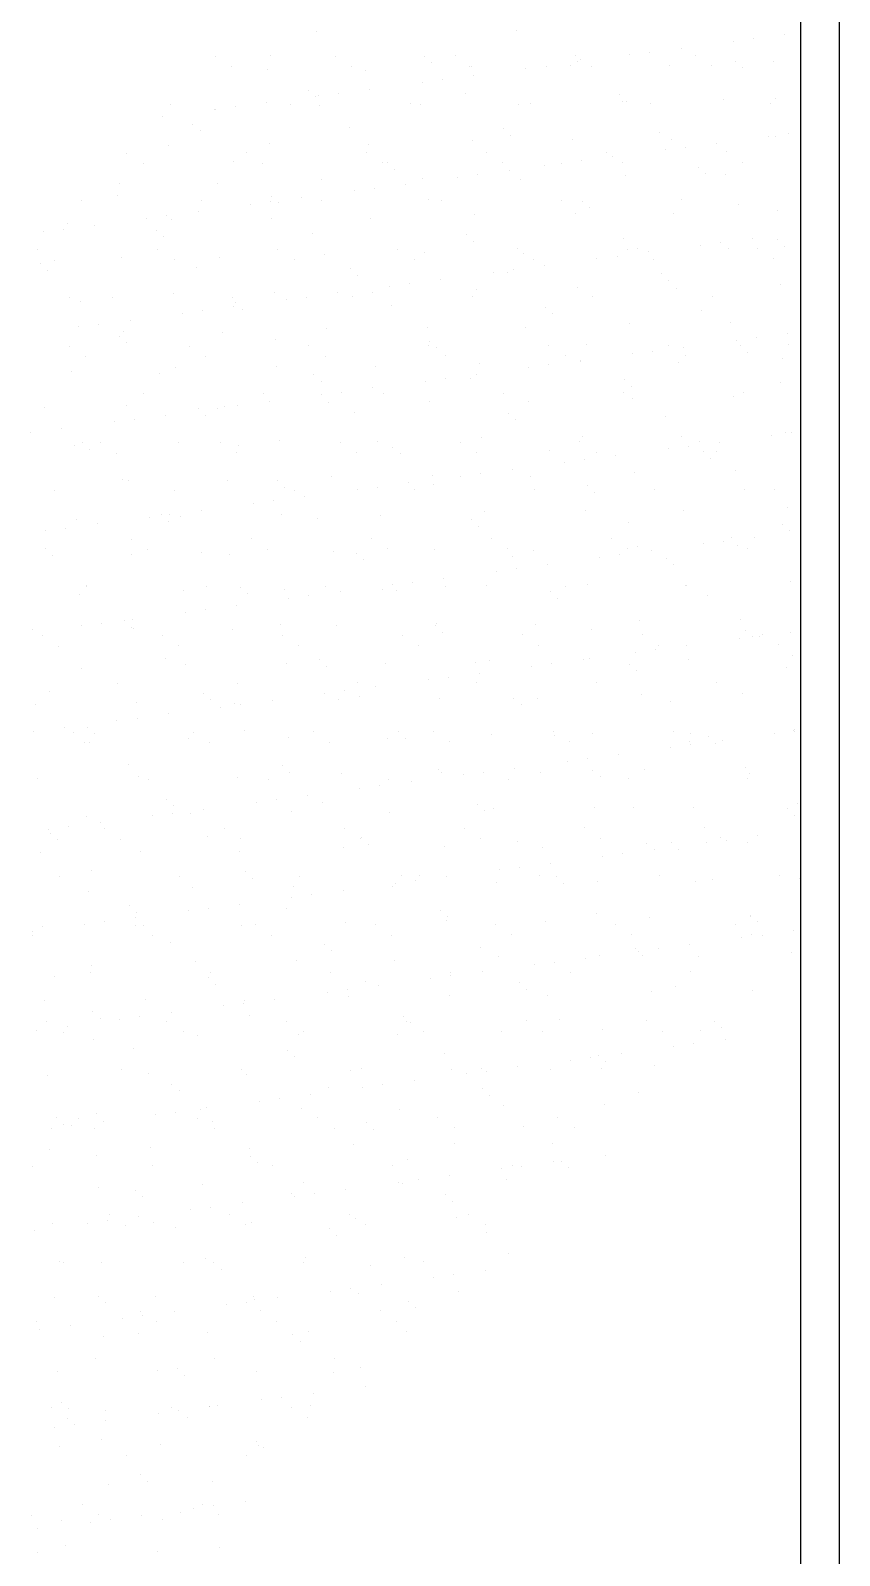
# Model space of a CAD drawing. Header units: inches. Extents: x 8.4 to 50.9, y 14.4 to 39.2.
# Drawn here: x 10.3484 to 10.4534, y 25.1537 to 25.3516 of the extents above; entities that cross this region are included whole.
import ezdxf

# ---------------------------------------------------------------- set-up
doc = ezdxf.new("R2010")
doc.units = ezdxf.units.IN
doc.header["$MEASUREMENT"] = 0
doc.layers.add('02', color=2, linetype='Continuous')

msp = doc.modelspace()

# ---------------------------------------------------------------- linework, layer by layer
at = {"layer": '02'}
for p, q in [((10.4534, 24.551), (10.4534, 25.551)), ((10.4484, 24.95396), (10.4484, 25.5475)), ((10.38554, 25.35151), (10.38554, 25.35151)), ((10.41142, 25.35162), (10.41142, 25.35162)), ((10.43962, 25.35025), (10.43962, 25.35025)), ((10.44222, 25.35059), (10.44222, 25.35059)), ((10.44629, 25.35112), (10.44629, 25.35112)), ((10.37242, 25.34828), (10.37242, 25.34828)), ((10.37952, 25.34845), (10.37952, 25.34845)), ((10.38799, 25.34831), (10.38799, 25.34831)), ((10.39953, 25.34828), (10.39953, 25.34828)), ((10.40356, 25.34834), (10.40356, 25.34834)), ((10.41913, 25.34837), (10.41913, 25.34837)), ((10.42616, 25.34847), (10.42616, 25.34847)), ((10.42877, 25.34882), (10.42877, 25.34882)), ((10.43283, 25.34935), (10.43283, 25.34935)), ((10.4347, 25.3484), (10.4347, 25.3484)), ((10.37453, 25.34694), (10.37453, 25.34694)), ((10.3791, 25.34657), (10.3791, 25.34657)), ((10.3901, 25.34697), (10.3901, 25.34697)), ((10.39189, 25.34651), (10.39189, 25.34651)), ((10.40045, 25.34744), (10.40045, 25.34744)), ((10.40539, 25.34699), (10.40539, 25.34699)), ((10.40567, 25.347), (10.40567, 25.347)), ((10.4127, 25.3467), (10.4127, 25.3467)), ((10.41531, 25.34704), (10.41531, 25.34704)), ((10.41848, 25.34716), (10.41848, 25.34716)), ((10.41937, 25.34758), (10.41937, 25.34758)), ((10.41983, 25.34784), (10.41983, 25.34784)), ((10.42124, 25.34702), (10.42124, 25.34702)), ((10.43127, 25.3471), (10.43127, 25.3471)), ((10.43681, 25.34705), (10.43681, 25.34705)), ((10.43984, 25.34767), (10.43984, 25.34767)), ((10.44076, 25.34682), (10.44076, 25.34682)), ((10.44477, 25.34758), (10.44477, 25.34758)), ((10.39925, 25.34493), (10.39925, 25.34493)), ((10.40185, 25.34527), (10.40185, 25.34527)), ((10.40591, 25.34581), (10.40591, 25.34581)), ((10.379, 25.34226), (10.379, 25.34226)), ((10.3845, 25.34389), (10.3845, 25.34389)), ((10.38542, 25.34305), (10.38542, 25.34305)), ((10.38579, 25.34316), (10.38579, 25.34316)), ((10.38839, 25.3435), (10.38839, 25.3435)), ((10.39245, 25.34404), (10.39245, 25.34404)), ((10.4048, 25.34345), (10.4048, 25.34345)), ((10.42481, 25.34328), (10.42481, 25.34328)), ((10.42524, 25.34247), (10.42524, 25.34247)), ((10.42573, 25.34243), (10.42573, 25.34243)), ((10.43833, 25.34264), (10.43833, 25.34264)), ((10.44511, 25.34284), (10.44511, 25.34284)), ((10.36554, 25.34049), (10.36554, 25.34049)), ((10.36655, 25.34208), (10.36655, 25.34208)), ((10.37233, 25.34139), (10.37233, 25.34139)), ((10.37235, 25.34139), (10.37235, 25.34139)), ((10.37493, 25.34173), (10.37493, 25.34173)), ((10.38212, 25.3421), (10.38212, 25.3421)), ((10.38586, 25.34188), (10.38586, 25.34188)), ((10.39769, 25.34213), (10.39769, 25.34213)), ((10.39895, 25.34205), (10.39895, 25.34205)), ((10.41174, 25.34199), (10.41174, 25.34199)), ((10.41326, 25.34216), (10.41326, 25.34216)), ((10.42883, 25.34219), (10.42883, 25.34219)), ((10.4444, 25.34222), (10.4444, 25.34222)), ((10.36947, 25.3395), (10.36947, 25.3395)), ((10.37039, 25.33866), (10.37039, 25.33866)), ((10.38977, 25.33906), (10.38977, 25.33906)), ((10.40978, 25.33889), (10.40978, 25.33889)), ((10.43008, 25.33845), (10.43008, 25.33845)), ((10.36632, 25.33677), (10.36632, 25.33677)), ((10.37941, 25.33693), (10.37941, 25.33693)), ((10.3922, 25.33687), (10.3922, 25.33687)), ((10.40571, 25.33736), (10.40571, 25.33736)), ((10.4107, 25.33805), (10.4107, 25.33805)), ((10.41879, 25.33753), (10.41879, 25.33753)), ((10.43159, 25.33746), (10.43159, 25.33746)), ((10.43338, 25.33648), (10.43338, 25.33648)), ((10.43744, 25.33701), (10.43744, 25.33701)), ((10.44423, 25.33791), (10.44423, 25.33791)), ((10.44509, 25.33795), (10.44509, 25.33795)), ((10.44683, 25.33825), (10.44683, 25.33825)), ((10.36088, 25.33573), (10.36088, 25.33573)), ((10.36299, 25.33439), (10.36299, 25.33439)), ((10.37474, 25.33467), (10.37474, 25.33467)), ((10.37645, 25.33576), (10.37645, 25.33576)), ((10.37856, 25.33442), (10.37856, 25.33442)), ((10.39203, 25.33579), (10.39203, 25.33579)), ((10.39413, 25.33445), (10.39413, 25.33445)), ((10.39475, 25.3345), (10.39475, 25.3345)), ((10.4076, 25.33582), (10.4076, 25.33582)), ((10.4097, 25.33448), (10.4097, 25.33448)), ((10.41731, 25.33436), (10.41731, 25.33436)), ((10.41992, 25.33471), (10.41992, 25.33471)), ((10.42317, 25.33585), (10.42317, 25.33585)), ((10.42398, 25.33524), (10.42398, 25.33524)), ((10.42528, 25.3345), (10.42528, 25.3345)), ((10.43077, 25.33614), (10.43077, 25.33614)), ((10.43874, 25.33588), (10.43874, 25.33588)), ((10.44085, 25.33453), (10.44085, 25.33453)), ((10.39567, 25.33366), (10.39567, 25.33366)), ((10.39926, 25.33241), (10.39926, 25.33241)), ((10.40386, 25.33259), (10.40386, 25.33259)), ((10.40646, 25.33293), (10.40646, 25.33293)), ((10.41052, 25.33347), (10.41052, 25.33347)), ((10.41205, 25.33235), (10.41205, 25.33235)), ((10.41505, 25.33406), (10.41505, 25.33406)), ((10.42556, 25.33284), (10.42556, 25.33284)), ((10.43506, 25.33389), (10.43506, 25.33389)), ((10.43598, 25.33304), (10.43598, 25.33304)), ((10.43864, 25.333), (10.43864, 25.333)), ((10.35988, 25.33182), (10.35988, 25.33182)), ((10.37267, 25.33176), (10.37267, 25.33176)), ((10.38617, 25.33225), (10.38617, 25.33225)), ((10.3904, 25.33082), (10.3904, 25.33082)), ((10.393, 25.33116), (10.393, 25.33116)), ((10.39706, 25.3317), (10.39706, 25.3317)), ((10.35501, 25.32953), (10.35501, 25.32953)), ((10.35971, 25.33029), (10.35971, 25.33029)), ((10.37058, 25.32956), (10.37058, 25.32956)), ((10.37694, 25.32905), (10.37694, 25.32905)), ((10.37954, 25.32939), (10.37954, 25.32939)), ((10.37972, 25.33011), (10.37972, 25.33011)), ((10.38064, 25.32927), (10.38064, 25.32927)), ((10.38361, 25.32993), (10.38361, 25.32993)), ((10.38615, 25.32958), (10.38615, 25.32958)), ((10.40002, 25.32967), (10.40002, 25.32967)), ((10.40172, 25.32961), (10.40172, 25.32961)), ((10.4173, 25.32964), (10.4173, 25.32964)), ((10.42003, 25.3295), (10.42003, 25.3295)), ((10.42095, 25.32866), (10.42095, 25.32866)), ((10.43287, 25.32967), (10.43287, 25.32967)), ((10.44033, 25.32906), (10.44033, 25.32906)), ((10.35313, 25.32665), (10.35313, 25.32665)), ((10.36348, 25.32728), (10.36348, 25.32728)), ((10.36608, 25.32762), (10.36608, 25.32762)), ((10.36664, 25.32713), (10.36664, 25.32713)), ((10.37015, 25.32815), (10.37015, 25.32815)), ((10.37973, 25.3273), (10.37973, 25.3273)), ((10.39252, 25.32724), (10.39252, 25.32724)), ((10.40602, 25.32772), (10.40602, 25.32772)), ((10.41911, 25.32789), (10.41911, 25.32789)), ((10.4319, 25.32783), (10.4319, 25.32783)), ((10.4454, 25.32832), (10.4454, 25.32832)), ((10.35002, 25.3255), (10.35002, 25.3255)), ((10.35262, 25.32585), (10.35262, 25.32585)), ((10.35669, 25.32638), (10.35669, 25.32638)), ((10.36469, 25.32573), (10.36469, 25.32573)), ((10.36561, 25.32488), (10.36561, 25.32488)), ((10.38499, 25.32528), (10.38499, 25.32528)), ((10.405, 25.32511), (10.405, 25.32511)), ((10.4253, 25.32467), (10.4253, 25.32467)), ((10.44205, 25.32467), (10.44205, 25.32467)), ((10.4453, 25.3245), (10.4453, 25.3245)), ((10.34935, 25.32319), (10.34935, 25.32319)), ((10.36492, 25.32321), (10.36492, 25.32321)), ((10.38049, 25.32324), (10.38049, 25.32324)), ((10.38649, 25.32261), (10.38649, 25.32261)), ((10.39606, 25.32327), (10.39606, 25.32327)), ((10.39958, 25.32278), (10.39958, 25.32278)), ((10.40592, 25.32427), (10.40592, 25.32427)), ((10.41163, 25.3233), (10.41163, 25.3233)), ((10.41237, 25.32272), (10.41237, 25.32272)), ((10.42587, 25.3232), (10.42587, 25.3232)), ((10.42721, 25.32333), (10.42721, 25.32333)), ((10.42859, 25.3229), (10.42859, 25.3229)), ((10.43538, 25.3238), (10.43538, 25.3238)), ((10.43799, 25.32414), (10.43799, 25.32414)), ((10.43896, 25.32337), (10.43896, 25.32337)), ((10.44278, 25.32336), (10.44278, 25.32336)), ((10.44623, 25.32365), (10.44623, 25.32365)), ((10.34966, 25.32134), (10.34966, 25.32134)), ((10.35058, 25.32049), (10.35058, 25.32049)), ((10.35146, 25.32184), (10.35146, 25.32184)), ((10.36019, 25.32219), (10.36019, 25.32219)), ((10.36703, 25.32187), (10.36703, 25.32187)), ((10.36996, 25.3209), (10.36996, 25.3209)), ((10.37298, 25.32212), (10.37298, 25.32212)), ((10.3826, 25.3219), (10.3826, 25.3219)), ((10.38996, 25.32072), (10.38996, 25.32072)), ((10.39817, 25.32193), (10.39817, 25.32193)), ((10.41107, 25.3206), (10.41107, 25.3206)), ((10.41374, 25.32196), (10.41374, 25.32196)), ((10.41513, 25.32113), (10.41513, 25.32113)), ((10.42192, 25.32202), (10.42192, 25.32202)), ((10.42453, 25.32237), (10.42453, 25.32237)), ((10.42931, 25.32198), (10.42931, 25.32198)), ((10.44488, 25.32201), (10.44488, 25.32201)), ((10.39089, 25.31988), (10.39089, 25.31988)), ((10.39501, 25.31848), (10.39501, 25.31848)), ((10.39761, 25.31882), (10.39761, 25.31882)), ((10.40167, 25.31936), (10.40167, 25.31936)), ((10.40847, 25.32025), (10.40847, 25.32025)), ((10.41027, 25.32028), (10.41027, 25.32028)), ((10.43027, 25.32011), (10.43027, 25.32011)), ((10.4312, 25.31926), (10.4312, 25.31926)), ((10.44572, 25.31868), (10.44572, 25.31868)), ((10.35345, 25.31701), (10.35345, 25.31701)), ((10.35493, 25.31651), (10.35493, 25.31651)), ((10.35905, 25.31701), (10.35905, 25.31701)), ((10.36695, 25.3175), (10.36695, 25.3175)), ((10.37462, 25.31703), (10.37462, 25.31703)), ((10.38004, 25.31766), (10.38004, 25.31766)), ((10.38155, 25.31671), (10.38155, 25.31671)), ((10.38415, 25.31705), (10.38415, 25.31705)), ((10.38822, 25.31759), (10.38822, 25.31759)), ((10.39019, 25.31706), (10.39019, 25.31706)), ((10.39283, 25.3176), (10.39283, 25.3176)), ((10.40576, 25.31709), (10.40576, 25.31709)), ((10.40634, 25.31809), (10.40634, 25.31809)), ((10.41942, 25.31826), (10.41942, 25.31826)), ((10.42133, 25.31712), (10.42133, 25.31712)), ((10.43222, 25.3182), (10.43222, 25.3182)), ((10.4369, 25.31715), (10.4369, 25.31715)), ((10.36809, 25.31494), (10.36809, 25.31494)), ((10.37069, 25.31528), (10.37069, 25.31528)), ((10.37476, 25.31581), (10.37476, 25.31581)), ((10.37493, 25.31633), (10.37493, 25.31633)), ((10.37586, 25.31549), (10.37586, 25.31549)), ((10.39524, 25.31589), (10.39524, 25.31589)), ((10.41524, 25.31572), (10.41524, 25.31572)), ((10.41616, 25.31488), (10.41616, 25.31488)), ((10.43555, 25.31528), (10.43555, 25.31528)), ((10.35463, 25.31316), (10.35463, 25.31316)), ((10.35723, 25.31351), (10.35723, 25.31351)), ((10.36051, 25.31255), (10.36051, 25.31255)), ((10.3613, 25.31404), (10.3613, 25.31404)), ((10.3868, 25.31298), (10.3868, 25.31298)), ((10.39989, 25.31314), (10.39989, 25.31314)), ((10.41268, 25.31308), (10.41268, 25.31308)), ((10.42619, 25.31357), (10.42619, 25.31357)), ((10.43927, 25.31374), (10.43927, 25.31374)), ((10.35339, 25.31066), (10.35339, 25.31066)), ((10.3599, 25.31195), (10.3599, 25.31195)), ((10.36082, 25.3111), (10.36082, 25.3111)), ((10.36896, 25.31069), (10.36896, 25.31069)), ((10.3733, 25.31249), (10.3733, 25.31249)), ((10.38021, 25.3115), (10.38021, 25.3115)), ((10.38453, 25.31072), (10.38453, 25.31072)), ((10.4001, 25.31075), (10.4001, 25.31075)), ((10.40021, 25.31133), (10.40021, 25.31133)), ((10.41567, 25.31078), (10.41567, 25.31078)), ((10.42051, 25.31089), (10.42051, 25.31089)), ((10.43124, 25.31081), (10.43124, 25.31081)), ((10.4332, 25.31056), (10.4332, 25.31056)), ((10.43999, 25.31146), (10.43999, 25.31146)), ((10.44052, 25.31072), (10.44052, 25.31072)), ((10.4426, 25.3118), (10.4426, 25.3118)), ((10.44666, 25.31234), (10.44666, 25.31234)), ((10.44681, 25.31083), (10.44681, 25.31083)), ((10.3555, 25.30932), (10.3555, 25.30932)), ((10.37107, 25.30935), (10.37107, 25.30935)), ((10.38664, 25.30938), (10.38664, 25.30938)), ((10.40113, 25.31049), (10.40113, 25.31049)), ((10.40221, 25.30941), (10.40221, 25.30941)), ((10.41778, 25.30943), (10.41778, 25.30943)), ((10.41974, 25.30879), (10.41974, 25.30879)), ((10.41974, 25.30862), (10.41974, 25.30862)), ((10.42653, 25.30969), (10.42653, 25.30969)), ((10.42914, 25.31003), (10.42914, 25.31003)), ((10.43335, 25.30946), (10.43335, 25.30946)), ((10.44144, 25.30987), (10.44144, 25.30987)), ((10.44603, 25.30905), (10.44603, 25.30905)), ((10.35376, 25.30738), (10.35376, 25.30738)), ((10.36517, 25.30712), (10.36517, 25.30712)), ((10.36727, 25.30786), (10.36727, 25.30786)), ((10.38036, 25.30803), (10.38036, 25.30803)), ((10.38518, 25.30694), (10.38518, 25.30694)), ((10.39315, 25.30797), (10.39315, 25.30797)), ((10.40628, 25.30702), (10.40628, 25.30702)), ((10.40665, 25.30846), (10.40665, 25.30846)), ((10.41308, 25.30791), (10.41308, 25.30791)), ((10.41568, 25.30826), (10.41568, 25.30826)), ((10.43253, 25.30856), (10.43253, 25.30856)), ((10.3861, 25.3061), (10.3861, 25.3061)), ((10.38876, 25.30471), (10.38876, 25.30471)), ((10.39283, 25.30525), (10.39283, 25.30525)), ((10.39962, 25.30614), (10.39962, 25.30614)), ((10.40222, 25.30648), (10.40222, 25.30648)), ((10.40548, 25.3065), (10.40548, 25.3065)), ((10.42549, 25.30633), (10.42549, 25.30633)), ((10.42641, 25.30549), (10.42641, 25.30549)), ((10.44094, 25.30463), (10.44094, 25.30463)), ((10.44579, 25.30589), (10.44579, 25.30589)), ((10.35014, 25.30273), (10.35014, 25.30273)), ((10.36082, 25.30292), (10.36082, 25.30292)), ((10.36309, 25.30449), (10.36309, 25.30449)), ((10.37361, 25.30286), (10.37361, 25.30286)), ((10.3753, 25.30294), (10.3753, 25.30294)), ((10.37866, 25.30451), (10.37866, 25.30451)), ((10.37937, 25.30348), (10.37937, 25.30348)), ((10.38616, 25.30437), (10.38616, 25.30437)), ((10.38712, 25.30334), (10.38712, 25.30334)), ((10.39423, 25.30454), (10.39423, 25.30454)), ((10.40021, 25.30351), (10.40021, 25.30351)), ((10.4098, 25.30457), (10.4098, 25.30457)), ((10.413, 25.30345), (10.413, 25.30345)), ((10.42537, 25.3046), (10.42537, 25.3046)), ((10.4265, 25.30394), (10.4265, 25.30394)), ((10.43959, 25.3041), (10.43959, 25.3041)), ((10.35924, 25.30083), (10.35924, 25.30083)), ((10.36184, 25.30117), (10.36184, 25.30117)), ((10.36591, 25.3017), (10.36591, 25.3017)), ((10.37015, 25.30256), (10.37015, 25.30256)), ((10.37107, 25.30171), (10.37107, 25.30171)), ((10.3727, 25.3026), (10.3727, 25.3026)), ((10.39045, 25.30211), (10.39045, 25.30211)), ((10.41046, 25.30194), (10.41046, 25.30194)), ((10.41138, 25.3011), (10.41138, 25.3011)), ((10.43076, 25.3015), (10.43076, 25.3015)), ((10.34838, 25.2994), (10.34838, 25.2994)), ((10.35245, 25.29993), (10.35245, 25.29993)), ((10.40697, 25.29882), (10.40697, 25.29882)), ((10.42005, 25.29899), (10.42005, 25.29899)), ((10.43285, 25.29893), (10.43285, 25.29893)), ((10.4446, 25.29912), (10.4446, 25.29912)), ((10.44635, 25.29941), (10.44635, 25.29941)), ((10.44721, 25.29946), (10.44721, 25.29946)), ((10.35408, 25.29774), (10.35408, 25.29774)), ((10.35512, 25.29817), (10.35512, 25.29817)), ((10.35604, 25.29732), (10.35604, 25.29732)), ((10.35743, 25.29814), (10.35743, 25.29814)), ((10.35954, 25.2968), (10.35954, 25.2968)), ((10.36758, 25.29823), (10.36758, 25.29823)), ((10.373, 25.29817), (10.373, 25.29817)), ((10.37511, 25.29683), (10.37511, 25.29683)), ((10.37542, 25.29773), (10.37542, 25.29773)), ((10.38067, 25.2984), (10.38067, 25.2984)), ((10.38857, 25.2982), (10.38857, 25.2982)), ((10.39068, 25.29686), (10.39068, 25.29686)), ((10.39346, 25.29834), (10.39346, 25.29834)), ((10.39543, 25.29755), (10.39543, 25.29755)), ((10.39635, 25.29671), (10.39635, 25.29671)), ((10.40414, 25.29823), (10.40414, 25.29823)), ((10.40625, 25.29689), (10.40625, 25.29689)), ((10.41573, 25.29711), (10.41573, 25.29711)), ((10.41971, 25.29826), (10.41971, 25.29826)), ((10.42182, 25.29691), (10.42182, 25.29691)), ((10.43114, 25.29735), (10.43114, 25.29735)), ((10.43375, 25.29769), (10.43375, 25.29769)), ((10.43528, 25.29829), (10.43528, 25.29829)), ((10.43574, 25.29694), (10.43574, 25.29694)), ((10.43739, 25.29694), (10.43739, 25.29694)), ((10.43781, 25.29822), (10.43781, 25.29822)), ((10.41769, 25.29557), (10.41769, 25.29557)), ((10.42029, 25.29592), (10.42029, 25.29592)), ((10.42435, 25.29645), (10.42435, 25.29645)), ((10.43666, 25.2961), (10.43666, 25.2961)), ((10.36039, 25.29334), (10.36039, 25.29334)), ((10.36114, 25.29328), (10.36114, 25.29328)), ((10.37393, 25.29322), (10.37393, 25.29322)), ((10.3804, 25.29317), (10.3804, 25.29317)), ((10.38743, 25.29371), (10.38743, 25.29371)), ((10.39744, 25.29291), (10.39744, 25.29291)), ((10.40052, 25.29388), (10.40052, 25.29388)), ((10.40423, 25.2938), (10.40423, 25.2938)), ((10.40683, 25.29415), (10.40683, 25.29415)), ((10.41089, 25.29468), (10.41089, 25.29468)), ((10.41331, 25.29381), (10.41331, 25.29381)), ((10.42682, 25.2943), (10.42682, 25.2943)), ((10.4399, 25.29447), (10.4399, 25.29447)), ((10.35156, 25.29194), (10.35156, 25.29194)), ((10.36713, 25.29197), (10.36713, 25.29197)), ((10.38132, 25.29232), (10.38132, 25.29232)), ((10.3827, 25.29199), (10.3827, 25.29199)), ((10.38398, 25.29114), (10.38398, 25.29114)), ((10.39077, 25.29203), (10.39077, 25.29203)), ((10.39337, 25.29237), (10.39337, 25.29237)), ((10.39827, 25.29202), (10.39827, 25.29202)), ((10.4007, 25.29272), (10.4007, 25.29272)), ((10.41384, 25.29205), (10.41384, 25.29205)), ((10.42071, 25.29255), (10.42071, 25.29255)), ((10.42163, 25.29171), (10.42163, 25.29171)), ((10.42941, 25.29208), (10.42941, 25.29208)), ((10.44101, 25.29211), (10.44101, 25.29211)), ((10.44498, 25.29211), (10.44498, 25.29211)), ((10.36645, 25.28883), (10.36645, 25.28883)), ((10.37052, 25.28936), (10.37052, 25.28936)), ((10.37731, 25.29026), (10.37731, 25.29026)), ((10.37991, 25.2906), (10.37991, 25.2906)), ((10.40728, 25.28919), (10.40728, 25.28919)), ((10.42037, 25.28935), (10.42037, 25.28935)), ((10.43316, 25.28929), (10.43316, 25.28929)), ((10.44666, 25.28978), (10.44666, 25.28978)), ((10.35299, 25.28706), (10.35299, 25.28706)), ((10.35439, 25.28811), (10.35439, 25.28811)), ((10.35706, 25.28759), (10.35706, 25.28759)), ((10.36385, 25.28849), (10.36385, 25.28849)), ((10.36537, 25.28878), (10.36537, 25.28878)), ((10.36629, 25.28793), (10.36629, 25.28793)), ((10.3679, 25.2886), (10.3679, 25.2886)), ((10.38099, 25.28876), (10.38099, 25.28876)), ((10.38567, 25.28833), (10.38567, 25.28833)), ((10.39378, 25.2887), (10.39378, 25.2887)), ((10.40568, 25.28816), (10.40568, 25.28816)), ((10.4066, 25.28732), (10.4066, 25.28732)), ((10.42598, 25.28772), (10.42598, 25.28772)), ((10.44599, 25.28755), (10.44599, 25.28755)), ((10.35039, 25.28672), (10.35039, 25.28672)), ((10.36147, 25.28562), (10.36147, 25.28562)), ((10.37704, 25.28565), (10.37704, 25.28565)), ((10.39261, 25.28568), (10.39261, 25.28568)), ((10.40818, 25.28571), (10.40818, 25.28571)), ((10.42375, 25.28574), (10.42375, 25.28574)), ((10.43575, 25.28501), (10.43575, 25.28501)), ((10.43836, 25.28535), (10.43836, 25.28535)), ((10.43932, 25.28577), (10.43932, 25.28577)), ((10.44022, 25.28483), (10.44022, 25.28483)), ((10.44242, 25.28589), (10.44242, 25.28589)), ((10.44691, 25.2867), (10.44691, 25.2867)), ((10.35034, 25.28439), (10.35034, 25.28439)), ((10.35126, 25.28354), (10.35126, 25.28354)), ((10.36145, 25.28365), (10.36145, 25.28365)), ((10.36357, 25.28428), (10.36357, 25.28428)), ((10.37064, 25.28395), (10.37064, 25.28395)), ((10.37424, 25.28359), (10.37424, 25.28359)), ((10.37915, 25.28431), (10.37915, 25.28431)), ((10.38775, 25.28407), (10.38775, 25.28407)), ((10.39065, 25.28377), (10.39065, 25.28377)), ((10.39157, 25.28293), (10.39157, 25.28293)), ((10.39472, 25.28434), (10.39472, 25.28434)), ((10.40084, 25.28424), (10.40084, 25.28424)), ((10.41029, 25.28437), (10.41029, 25.28437)), ((10.41095, 25.28333), (10.41095, 25.28333)), ((10.41363, 25.28418), (10.41363, 25.28418)), ((10.4223, 25.28324), (10.4223, 25.28324)), ((10.4249, 25.28358), (10.4249, 25.28358)), ((10.42586, 25.28439), (10.42586, 25.28439)), ((10.42713, 25.28467), (10.42713, 25.28467)), ((10.42896, 25.28411), (10.42896, 25.28411)), ((10.43096, 25.28316), (10.43096, 25.28316)), ((10.44143, 25.28442), (10.44143, 25.28442)), ((10.40884, 25.28146), (10.40884, 25.28146)), ((10.41144, 25.28181), (10.41144, 25.28181)), ((10.4155, 25.28234), (10.4155, 25.28234)), ((10.43188, 25.28232), (10.43188, 25.28232)), ((10.35559, 25.27942), (10.35559, 25.27942)), ((10.35561, 25.27956), (10.35561, 25.27956)), ((10.36821, 25.27896), (10.36821, 25.27896)), ((10.37117, 25.27944), (10.37117, 25.27944)), ((10.37562, 25.27939), (10.37562, 25.27939)), ((10.3813, 25.27913), (10.3813, 25.27913)), ((10.38674, 25.27947), (10.38674, 25.27947)), ((10.39409, 25.27907), (10.39409, 25.27907)), ((10.39538, 25.27969), (10.39538, 25.27969)), ((10.39592, 25.27894), (10.39592, 25.27894)), ((10.39798, 25.28003), (10.39798, 25.28003)), ((10.40204, 25.28057), (10.40204, 25.28057)), ((10.40231, 25.2795), (10.40231, 25.2795)), ((10.4076, 25.27955), (10.4076, 25.27955)), ((10.41788, 25.27953), (10.41788, 25.27953)), ((10.42068, 25.27972), (10.42068, 25.27972)), ((10.43345, 25.27956), (10.43345, 25.27956)), ((10.43348, 25.27966), (10.43348, 25.27966)), ((10.44698, 25.28015), (10.44698, 25.28015)), ((10.35471, 25.27848), (10.35471, 25.27848)), ((10.37513, 25.27703), (10.37513, 25.27703)), ((10.37654, 25.27854), (10.37654, 25.27854)), ((10.38192, 25.27792), (10.38192, 25.27792)), ((10.38452, 25.27826), (10.38452, 25.27826)), ((10.38859, 25.2788), (10.38859, 25.2788)), ((10.41593, 25.27877), (10.41593, 25.27877)), ((10.41685, 25.27793), (10.41685, 25.27793)), ((10.43623, 25.27833), (10.43623, 25.27833)), ((10.36059, 25.275), (10.36059, 25.275)), ((10.36167, 25.27525), (10.36167, 25.27525)), ((10.36846, 25.27615), (10.36846, 25.27615)), ((10.37106, 25.27649), (10.37106, 25.27649)), ((10.42745, 25.27503), (10.42745, 25.27503)), ((10.44053, 25.2752), (10.44053, 25.2752)), ((10.34868, 25.27385), (10.34868, 25.27385)), ((10.34993, 25.27308), (10.34993, 25.27308)), ((10.355, 25.27438), (10.355, 25.27438)), ((10.3576, 25.27472), (10.3576, 25.27472)), ((10.36151, 25.27415), (10.36151, 25.27415)), ((10.36177, 25.27402), (10.36177, 25.27402)), ((10.3655, 25.2731), (10.3655, 25.2731)), ((10.37456, 25.27395), (10.37456, 25.27395)), ((10.38089, 25.27456), (10.38089, 25.27456)), ((10.38107, 25.27313), (10.38107, 25.27313)), ((10.38806, 25.27444), (10.38806, 25.27444)), ((10.39665, 25.27316), (10.39665, 25.27316)), ((10.4009, 25.27438), (10.4009, 25.27438)), ((10.40115, 25.27461), (10.40115, 25.27461)), ((10.40182, 25.27354), (10.40182, 25.27354)), ((10.41222, 25.27319), (10.41222, 25.27319)), ((10.41394, 25.27455), (10.41394, 25.27455)), ((10.4212, 25.27394), (10.4212, 25.27394)), ((10.42779, 25.27322), (10.42779, 25.27322)), ((10.44121, 25.27377), (10.44121, 25.27377)), ((10.44297, 25.27301), (10.44297, 25.27301)), ((10.44336, 25.27324), (10.44336, 25.27324)), ((10.44703, 25.27355), (10.44703, 25.27355)), ((10.35204, 25.27173), (10.35204, 25.27173)), ((10.36761, 25.27176), (10.36761, 25.27176)), ((10.38318, 25.27179), (10.38318, 25.27179)), ((10.39875, 25.27182), (10.39875, 25.27182)), ((10.41432, 25.27184), (10.41432, 25.27184)), ((10.42951, 25.27124), (10.42951, 25.27124)), ((10.4299, 25.27187), (10.4299, 25.27187)), ((10.43357, 25.27177), (10.43357, 25.27177)), ((10.44036, 25.27267), (10.44036, 25.27267)), ((10.44213, 25.27293), (10.44213, 25.27293)), ((10.44547, 25.2719), (10.44547, 25.2719)), ((10.36586, 25.27017), (10.36586, 25.27017)), ((10.36853, 25.26933), (10.36853, 25.26933)), ((10.38162, 25.26949), (10.38162, 25.26949)), ((10.38587, 25.27), (10.38587, 25.27)), ((10.38679, 25.26915), (10.38679, 25.26915)), ((10.39441, 25.26943), (10.39441, 25.26943)), ((10.40617, 25.26955), (10.40617, 25.26955)), ((10.40791, 25.26992), (10.40791, 25.26992)), ((10.41345, 25.26913), (10.41345, 25.26913)), ((10.41605, 25.26947), (10.41605, 25.26947)), ((10.42011, 25.27), (10.42011, 25.27)), ((10.421, 25.27009), (10.421, 25.27009)), ((10.42617, 25.26938), (10.42617, 25.26938)), ((10.42691, 25.2709), (10.42691, 25.2709)), ((10.43379, 25.27003), (10.43379, 25.27003)), ((10.44729, 25.27051), (10.44729, 25.27051)), ((10.35502, 25.26884), (10.35502, 25.26884)), ((10.39999, 25.26735), (10.39999, 25.26735)), ((10.40259, 25.2677), (10.40259, 25.2677)), ((10.40665, 25.26823), (10.40665, 25.26823)), ((10.42192, 25.26701), (10.42192, 25.26701)), ((10.4271, 25.26854), (10.4271, 25.26854)), ((10.43749, 25.26704), (10.43749, 25.26704)), ((10.44648, 25.26894), (10.44648, 25.26894)), ((10.35083, 25.26578), (10.35083, 25.26578)), ((10.35963, 25.2669), (10.35963, 25.2669)), ((10.37083, 25.26561), (10.37083, 25.26561)), ((10.3752, 25.26692), (10.3752, 25.26692)), ((10.38653, 25.26558), (10.38653, 25.26558)), ((10.38913, 25.26592), (10.38913, 25.26592)), ((10.39077, 25.26695), (10.39077, 25.26695)), ((10.39114, 25.26516), (10.39114, 25.26516)), ((10.3932, 25.26646), (10.3932, 25.26646)), ((10.40634, 25.26698), (10.40634, 25.26698)), ((10.42776, 25.2654), (10.42776, 25.2654)), ((10.44085, 25.26557), (10.44085, 25.26557)), ((10.34899, 25.26421), (10.34899, 25.26421)), ((10.36208, 25.26438), (10.36208, 25.26438)), ((10.37176, 25.26476), (10.37176, 25.26476)), ((10.37307, 25.26381), (10.37307, 25.26381)), ((10.37487, 25.26432), (10.37487, 25.26432)), ((10.37567, 25.26415), (10.37567, 25.26415)), ((10.37974, 25.26469), (10.37974, 25.26469)), ((10.38838, 25.26481), (10.38838, 25.26481)), ((10.40147, 25.26497), (10.40147, 25.26497)), ((10.41114, 25.26499), (10.41114, 25.26499)), ((10.41207, 25.26415), (10.41207, 25.26415)), ((10.41426, 25.26491), (10.41426, 25.26491)), ((10.43145, 25.26455), (10.43145, 25.26455)), ((10.35282, 25.26114), (10.35282, 25.26114)), ((10.3558, 25.26122), (10.3558, 25.26122)), ((10.35961, 25.26204), (10.35961, 25.26204)), ((10.36221, 25.26238), (10.36221, 25.26238)), ((10.36628, 25.26292), (10.36628, 25.26292)), ((10.34875, 25.26061), (10.34875, 25.26061)), ((10.35397, 25.26055), (10.35397, 25.26055)), ((10.35534, 25.25921), (10.35534, 25.25921)), ((10.35608, 25.25921), (10.35608, 25.25921)), ((10.35673, 25.26037), (10.35673, 25.26037)), ((10.36884, 25.25969), (10.36884, 25.25969)), ((10.36954, 25.26058), (10.36954, 25.26058)), ((10.37165, 25.25924), (10.37165, 25.25924)), ((10.37611, 25.26078), (10.37611, 25.26078)), ((10.38193, 25.25986), (10.38193, 25.25986)), ((10.38511, 25.26061), (10.38511, 25.26061)), ((10.38722, 25.25927), (10.38722, 25.25927)), ((10.39472, 25.2598), (10.39472, 25.2598)), ((10.39611, 25.2606), (10.39611, 25.2606)), ((10.39703, 25.25976), (10.39703, 25.25976)), ((10.40068, 25.26064), (10.40068, 25.26064)), ((10.40279, 25.2593), (10.40279, 25.2593)), ((10.40823, 25.26029), (10.40823, 25.26029)), ((10.41625, 25.26067), (10.41625, 25.26067)), ((10.41642, 25.26016), (10.41642, 25.26016)), ((10.41836, 25.25932), (10.41836, 25.25932)), ((10.42131, 25.26045), (10.42131, 25.26045)), ((10.43183, 25.2607), (10.43183, 25.2607)), ((10.43393, 25.25935), (10.43393, 25.25935)), ((10.43411, 25.26039), (10.43411, 25.26039)), ((10.43642, 25.25999), (10.43642, 25.25999)), ((10.43734, 25.25915), (10.43734, 25.25915)), ((10.43818, 25.25944), (10.43818, 25.25944)), ((10.44497, 25.26033), (10.44497, 25.26033)), ((10.4474, 25.26072), (10.4474, 25.26072)), ((10.44758, 25.26067), (10.44758, 25.26067)), ((10.44761, 25.26088), (10.44761, 25.26088)), ((10.42066, 25.25713), (10.42066, 25.25713)), ((10.42472, 25.25766), (10.42472, 25.25766)), ((10.43152, 25.25856), (10.43152, 25.25856)), ((10.43412, 25.2589), (10.43412, 25.2589)), ((10.36108, 25.25639), (10.36108, 25.25639)), ((10.38108, 25.25622), (10.38108, 25.25622)), ((10.382, 25.25537), (10.382, 25.25537)), ((10.38869, 25.25517), (10.38869, 25.25517)), ((10.40138, 25.25577), (10.40138, 25.25577)), ((10.40178, 25.25534), (10.40178, 25.25534)), ((10.4072, 25.25536), (10.4072, 25.25536)), ((10.41126, 25.25589), (10.41126, 25.25589)), ((10.41457, 25.25528), (10.41457, 25.25528)), ((10.41806, 25.25679), (10.41806, 25.25679)), ((10.42139, 25.2556), (10.42139, 25.2556)), ((10.42808, 25.25576), (10.42808, 25.25576)), ((10.44116, 25.25593), (10.44116, 25.25593)), ((10.44169, 25.25516), (10.44169, 25.25516)), ((10.34931, 25.25458), (10.34931, 25.25458)), ((10.3624, 25.25475), (10.3624, 25.25475)), ((10.36367, 25.25438), (10.36367, 25.25438)), ((10.37519, 25.25469), (10.37519, 25.25469)), ((10.37924, 25.2544), (10.37924, 25.2544)), ((10.39114, 25.25324), (10.39114, 25.25324)), ((10.39374, 25.25359), (10.39374, 25.25359)), ((10.39481, 25.25443), (10.39481, 25.25443)), ((10.39781, 25.25412), (10.39781, 25.25412)), ((10.4046, 25.25501), (10.4046, 25.25501)), ((10.41038, 25.25446), (10.41038, 25.25446)), ((10.42231, 25.25476), (10.42231, 25.25476)), ((10.42595, 25.25449), (10.42595, 25.25449)), ((10.44152, 25.25452), (10.44152, 25.25452)), ((10.36605, 25.25183), (10.36605, 25.25183)), ((10.37768, 25.25147), (10.37768, 25.25147)), ((10.38028, 25.25181), (10.38028, 25.25181)), ((10.38435, 25.25235), (10.38435, 25.25235)), ((10.38635, 25.25139), (10.38635, 25.25139)), ((10.40636, 25.25121), (10.40636, 25.25121)), ((10.44792, 25.25124), (10.44792, 25.25124)), ((10.35565, 25.24957), (10.35565, 25.24957)), ((10.36422, 25.2497), (10.36422, 25.2497)), ((10.36682, 25.25004), (10.36682, 25.25004)), ((10.36697, 25.25098), (10.36697, 25.25098)), ((10.36916, 25.25006), (10.36916, 25.25006)), ((10.37089, 25.25058), (10.37089, 25.25058)), ((10.38225, 25.25023), (10.38225, 25.25023)), ((10.39504, 25.25016), (10.39504, 25.25016)), ((10.40728, 25.25037), (10.40728, 25.25037)), ((10.40854, 25.25065), (10.40854, 25.25065)), ((10.42163, 25.25082), (10.42163, 25.25082)), ((10.42666, 25.25077), (10.42666, 25.25077)), ((10.43442, 25.25076), (10.43442, 25.25076)), ((10.44667, 25.2506), (10.44667, 25.2506)), ((10.44759, 25.24976), (10.44759, 25.24976)), ((10.35076, 25.24793), (10.35076, 25.24793)), ((10.35102, 25.24744), (10.35102, 25.24744)), ((10.35336, 25.24827), (10.35336, 25.24827)), ((10.35743, 25.2488), (10.35743, 25.2488)), ((10.35801, 25.24803), (10.35801, 25.24803)), ((10.37358, 25.24806), (10.37358, 25.24806)), ((10.38915, 25.24809), (10.38915, 25.24809)), ((10.40472, 25.24812), (10.40472, 25.24812)), ((10.42029, 25.24815), (10.42029, 25.24815)), ((10.43586, 25.24818), (10.43586, 25.24818)), ((10.35194, 25.2466), (10.35194, 25.2466)), ((10.36012, 25.24669), (10.36012, 25.24669)), ((10.37132, 25.247), (10.37132, 25.247)), ((10.37569, 25.24672), (10.37569, 25.24672)), ((10.38901, 25.24554), (10.38901, 25.24554)), ((10.39126, 25.24675), (10.39126, 25.24675)), ((10.39133, 25.24683), (10.39133, 25.24683)), ((10.39225, 25.24598), (10.39225, 25.24598)), ((10.4021, 25.24571), (10.4021, 25.24571)), ((10.40683, 25.24678), (10.40683, 25.24678)), ((10.41163, 25.24638), (10.41163, 25.24638)), ((10.41489, 25.24564), (10.41489, 25.24564)), ((10.4224, 25.2468), (10.4224, 25.2468)), ((10.42839, 25.24613), (10.42839, 25.24613)), ((10.42933, 25.24533), (10.42933, 25.24533)), ((10.43164, 25.24621), (10.43164, 25.24621)), ((10.43256, 25.24537), (10.43256, 25.24537)), ((10.43613, 25.24622), (10.43613, 25.24622)), ((10.43797, 25.24683), (10.43797, 25.24683)), ((10.43873, 25.24656), (10.43873, 25.24656)), ((10.44148, 25.2463), (10.44148, 25.2463)), ((10.44279, 25.2471), (10.44279, 25.2471)), ((10.34962, 25.24495), (10.34962, 25.24495)), ((10.36271, 25.24511), (10.36271, 25.24511)), ((10.3755, 25.24505), (10.3755, 25.24505)), ((10.41587, 25.24355), (10.41587, 25.24355)), ((10.42267, 25.24445), (10.42267, 25.24445)), ((10.42527, 25.24479), (10.42527, 25.24479)), ((10.35214, 25.24183), (10.35214, 25.24183)), ((10.35629, 25.24261), (10.35629, 25.24261)), ((10.36771, 25.24186), (10.36771, 25.24186)), ((10.3763, 25.24244), (10.3763, 25.24244)), ((10.37722, 25.24159), (10.37722, 25.24159)), ((10.38328, 25.24188), (10.38328, 25.24188)), ((10.3966, 25.242), (10.3966, 25.242)), ((10.39885, 25.24191), (10.39885, 25.24191)), ((10.40242, 25.24178), (10.40242, 25.24178)), ((10.40921, 25.24268), (10.40921, 25.24268)), ((10.41181, 25.24302), (10.41181, 25.24302)), ((10.41442, 25.24194), (10.41442, 25.24194)), ((10.41661, 25.24182), (10.41661, 25.24182)), ((10.42999, 25.24197), (10.42999, 25.24197)), ((10.43691, 25.24138), (10.43691, 25.24138)), ((10.44556, 25.242), (10.44556, 25.242)), ((10.44824, 25.24161), (10.44824, 25.24161)), ((10.35597, 25.23994), (10.35597, 25.23994)), ((10.36947, 25.24043), (10.36947, 25.24043)), ((10.38256, 25.24059), (10.38256, 25.24059)), ((10.38489, 25.23947), (10.38489, 25.23947)), ((10.38896, 25.24001), (10.38896, 25.24001)), ((10.39535, 25.24053), (10.39535, 25.24053)), ((10.39575, 25.2409), (10.39575, 25.2409)), ((10.39835, 25.24125), (10.39835, 25.24125)), ((10.40886, 25.24102), (10.40886, 25.24102)), ((10.41753, 25.24098), (10.41753, 25.24098)), ((10.42194, 25.24118), (10.42194, 25.24118)), ((10.43474, 25.24112), (10.43474, 25.24112)), ((10.36127, 25.23805), (10.36127, 25.23805)), ((10.36883, 25.23736), (10.36883, 25.23736)), ((10.37143, 25.2377), (10.37143, 25.2377)), ((10.3755, 25.23824), (10.3755, 25.23824)), ((10.38157, 25.23761), (10.38157, 25.23761)), ((10.38229, 25.23913), (10.38229, 25.23913)), ((10.40158, 25.23743), (10.40158, 25.23743)), ((10.35537, 25.23559), (10.35537, 25.23559)), ((10.35797, 25.23593), (10.35797, 25.23593)), ((10.36204, 25.23647), (10.36204, 25.23647)), ((10.36205, 25.23551), (10.36205, 25.23551)), ((10.36219, 25.2372), (10.36219, 25.2372)), ((10.36303, 25.23548), (10.36303, 25.23548)), ((10.37582, 25.23542), (10.37582, 25.23542)), ((10.37762, 25.23554), (10.37762, 25.23554)), ((10.38932, 25.2359), (10.38932, 25.2359)), ((10.39319, 25.23557), (10.39319, 25.23557)), ((10.40241, 25.23607), (10.40241, 25.23607)), ((10.4025, 25.23659), (10.4025, 25.23659)), ((10.40876, 25.2356), (10.40876, 25.2356)), ((10.4152, 25.23601), (10.4152, 25.23601)), ((10.42188, 25.23699), (10.42188, 25.23699)), ((10.42433, 25.23563), (10.42433, 25.23563)), ((10.42871, 25.2365), (10.42871, 25.2365)), ((10.4399, 25.23565), (10.4399, 25.23565)), ((10.44179, 25.23666), (10.44179, 25.23666)), ((10.44189, 25.23682), (10.44189, 25.23682)), ((10.44281, 25.23598), (10.44281, 25.23598)), ((10.34858, 25.23469), (10.34858, 25.23469)), ((10.34859, 25.23414), (10.34859, 25.23414)), ((10.34994, 25.23531), (10.34994, 25.23531)), ((10.36416, 25.23417), (10.36416, 25.23417)), ((10.37973, 25.2342), (10.37973, 25.2342)), ((10.3953, 25.23423), (10.3953, 25.23423)), ((10.41087, 25.23426), (10.41087, 25.23426)), ((10.42644, 25.23428), (10.42644, 25.23428)), ((10.44074, 25.23388), (10.44074, 25.23388)), ((10.44201, 25.23431), (10.44201, 25.23431)), ((10.44334, 25.23422), (10.44334, 25.23422)), ((10.4474, 25.23476), (10.4474, 25.23476)), ((10.36654, 25.23322), (10.36654, 25.23322)), ((10.38655, 25.23305), (10.38655, 25.23305)), ((10.38747, 25.2322), (10.38747, 25.2322)), ((10.40685, 25.2326), (10.40685, 25.2326)), ((10.40917, 25.23138), (10.40917, 25.23138)), ((10.42226, 25.23155), (10.42226, 25.23155)), ((10.42686, 25.23243), (10.42686, 25.23243)), ((10.42728, 25.23211), (10.42728, 25.23211)), ((10.42778, 25.23159), (10.42778, 25.23159)), ((10.42988, 25.23245), (10.42988, 25.23245)), ((10.43394, 25.23299), (10.43394, 25.23299)), ((10.43505, 25.23149), (10.43505, 25.23149)), ((10.44716, 25.23199), (10.44716, 25.23199)), ((10.35628, 25.2303), (10.35628, 25.2303)), ((10.36979, 25.23079), (10.36979, 25.23079)), ((10.38288, 25.23096), (10.38288, 25.23096)), ((10.39567, 25.2309), (10.39567, 25.2309)), ((10.40703, 25.22944), (10.40703, 25.22944)), ((10.41382, 25.23034), (10.41382, 25.23034)), ((10.41642, 25.23068), (10.41642, 25.23068)), ((10.41846, 25.22942), (10.41846, 25.22942)), ((10.42048, 25.23121), (10.42048, 25.23121)), ((10.43403, 25.22945), (10.43403, 25.22945)), ((10.35151, 25.22883), (10.35151, 25.22883)), ((10.35618, 25.22931), (10.35618, 25.22931)), ((10.37152, 25.22866), (10.37152, 25.22866)), ((10.37175, 25.22933), (10.37175, 25.22933)), ((10.37244, 25.22781), (10.37244, 25.22781)), ((10.38732, 25.22936), (10.38732, 25.22936)), ((10.39182, 25.22822), (10.39182, 25.22822)), ((10.39357, 25.22767), (10.39357, 25.22767)), ((10.40036, 25.22856), (10.40036, 25.22856)), ((10.40289, 25.22939), (10.40289, 25.22939)), ((10.40296, 25.22891), (10.40296, 25.22891)), ((10.41183, 25.22804), (10.41183, 25.22804)), ((10.43213, 25.2276), (10.43213, 25.2276)), ((10.35025, 25.22568), (10.35025, 25.22568)), ((10.36334, 25.22584), (10.36334, 25.22584)), ((10.37613, 25.22578), (10.37613, 25.22578)), ((10.38011, 25.2259), (10.38011, 25.2259)), ((10.3869, 25.22679), (10.3869, 25.22679)), ((10.3895, 25.22714), (10.3895, 25.22714)), ((10.38964, 25.22627), (10.38964, 25.22627)), ((10.40273, 25.22644), (10.40273, 25.22644)), ((10.41275, 25.2272), (10.41275, 25.2272)), ((10.41552, 25.22638), (10.41552, 25.22638)), ((10.42902, 25.22686), (10.42902, 25.22686)), ((10.44211, 25.22703), (10.44211, 25.22703)), ((10.35649, 25.22427), (10.35649, 25.22427)), ((10.36258, 25.22359), (10.36258, 25.22359)), ((10.36665, 25.22413), (10.36665, 25.22413)), ((10.37344, 25.22502), (10.37344, 25.22502)), ((10.37604, 25.22536), (10.37604, 25.22536)), ((10.37679, 25.22383), (10.37679, 25.22383)), ((10.3968, 25.22366), (10.3968, 25.22366)), ((10.34913, 25.22182), (10.34913, 25.22182)), ((10.35052, 25.22296), (10.35052, 25.22296)), ((10.35262, 25.22162), (10.35262, 25.22162)), ((10.35319, 25.22236), (10.35319, 25.22236)), ((10.35741, 25.22343), (10.35741, 25.22343)), ((10.35998, 25.22325), (10.35998, 25.22325)), ((10.36609, 25.22299), (10.36609, 25.22299)), ((10.36819, 25.22165), (10.36819, 25.22165)), ((10.38166, 25.22302), (10.38166, 25.22302)), ((10.38377, 25.22168), (10.38377, 25.22168)), ((10.39723, 25.22305), (10.39723, 25.22305)), ((10.39772, 25.22281), (10.39772, 25.22281)), ((10.39934, 25.22171), (10.39934, 25.22171)), ((10.40949, 25.22175), (10.40949, 25.22175)), ((10.4128, 25.22308), (10.4128, 25.22308)), ((10.41491, 25.22173), (10.41491, 25.22173)), ((10.4171, 25.22321), (10.4171, 25.22321)), ((10.42257, 25.22192), (10.42257, 25.22192)), ((10.42837, 25.22311), (10.42837, 25.22311)), ((10.43048, 25.22176), (10.43048, 25.22176)), ((10.43536, 25.22185), (10.43536, 25.22185)), ((10.43711, 25.22304), (10.43711, 25.22304)), ((10.43803, 25.2222), (10.43803, 25.2222)), ((10.3566, 25.22067), (10.3566, 25.22067)), ((10.3701, 25.22116), (10.3701, 25.22116)), ((10.38319, 25.22132), (10.38319, 25.22132)), ((10.39598, 25.22126), (10.39598, 25.22126)), ((10.43189, 25.21977), (10.43189, 25.21977)), ((10.43449, 25.22011), (10.43449, 25.22011)), ((10.43855, 25.22065), (10.43855, 25.22065)), ((10.36176, 25.21944), (10.36176, 25.21944)), ((10.38177, 25.21927), (10.38177, 25.21927)), ((10.38269, 25.21842), (10.38269, 25.21842)), ((10.40207, 25.21883), (10.40207, 25.21883)), ((10.41843, 25.218), (10.41843, 25.218)), ((10.42103, 25.21834), (10.42103, 25.21834)), ((10.42208, 25.21865), (10.42208, 25.21865)), ((10.423, 25.21781), (10.423, 25.21781)), ((10.42509, 25.21888), (10.42509, 25.21888)), ((10.35057, 25.21604), (10.35057, 25.21604)), ((10.36021, 25.21679), (10.36021, 25.21679)), ((10.36366, 25.21621), (10.36366, 25.21621)), ((10.37579, 25.21681), (10.37579, 25.21681)), ((10.37645, 25.21615), (10.37645, 25.21615)), ((10.38995, 25.21664), (10.38995, 25.21664)), ((10.39136, 25.21684), (10.39136, 25.21684)), ((10.40304, 25.2168), (10.40304, 25.2168)), ((10.40497, 25.21623), (10.40497, 25.21623)), ((10.40693, 25.21687), (10.40693, 25.21687)), ((10.40757, 25.21657), (10.40757, 25.21657)), ((10.41164, 25.2171), (10.41164, 25.2171)), ((10.41583, 25.21674), (10.41583, 25.21674)), ((10.4225, 25.2169), (10.4225, 25.2169)), ((10.42934, 25.21723), (10.42934, 25.21723)), ((10.36674, 25.21488), (10.36674, 25.21488)), ((10.36766, 25.21403), (10.36766, 25.21403)), ((10.38472, 25.21356), (10.38472, 25.21356)), ((10.38704, 25.21444), (10.38704, 25.21444)), ((10.39151, 25.21445), (10.39151, 25.21445)), ((10.39411, 25.2148), (10.39411, 25.2148)), ((10.39818, 25.21533), (10.39818, 25.21533)), ((10.40704, 25.21427), (10.40704, 25.21427)), ((10.42735, 25.21382), (10.42735, 25.21382)), ((10.37126, 25.21179), (10.37126, 25.21179)), ((10.37805, 25.21268), (10.37805, 25.21268)), ((10.38065, 25.21302), (10.38065, 25.21302)), ((10.38351, 25.21169), (10.38351, 25.21169)), ((10.3963, 25.21163), (10.3963, 25.21163)), ((10.40797, 25.21342), (10.40797, 25.21342)), ((10.4098, 25.21211), (10.4098, 25.21211)), ((10.42289, 25.21228), (10.42289, 25.21228)), ((10.3517, 25.21049), (10.3517, 25.21049)), ((10.35263, 25.20965), (10.35263, 25.20965)), ((10.35455, 25.21044), (10.35455, 25.21044)), ((10.35691, 25.21104), (10.35691, 25.21104)), ((10.3578, 25.21002), (10.3578, 25.21002)), ((10.36459, 25.21091), (10.36459, 25.21091)), ((10.36719, 25.21125), (10.36719, 25.21125)), ((10.37012, 25.21047), (10.37012, 25.21047)), ((10.37042, 25.21152), (10.37042, 25.21152)), ((10.37201, 25.21005), (10.37201, 25.21005)), ((10.38569, 25.2105), (10.38569, 25.2105)), ((10.39201, 25.20988), (10.39201, 25.20988)), ((10.40127, 25.21053), (10.40127, 25.21053)), ((10.41684, 25.21056), (10.41684, 25.21056)), ((10.35113, 25.20914), (10.35113, 25.20914)), ((10.35374, 25.20948), (10.35374, 25.20948)), ((10.35666, 25.2091), (10.35666, 25.2091)), ((10.37223, 25.20913), (10.37223, 25.20913)), ((10.3878, 25.20916), (10.3878, 25.20916)), ((10.39294, 25.20903), (10.39294, 25.20903)), ((10.40337, 25.20919), (10.40337, 25.20919)), ((10.41232, 25.20943), (10.41232, 25.20943)), ((10.41894, 25.20921), (10.41894, 25.20921)), ((10.35088, 25.20641), (10.35088, 25.20641)), ((10.35698, 25.20566), (10.35698, 25.20566)), ((10.36397, 25.20658), (10.36397, 25.20658)), ((10.37676, 25.20652), (10.37676, 25.20652)), ((10.39027, 25.207), (10.39027, 25.207)), ((10.40336, 25.20717), (10.40336, 25.20717)), ((10.41615, 25.20711), (10.41615, 25.20711)), ((10.42304, 25.20566), (10.42304, 25.20566)), ((10.34868, 25.20424), (10.34868, 25.20424)), ((10.36425, 25.20427), (10.36425, 25.20427)), ((10.37698, 25.20549), (10.37698, 25.20549)), ((10.37791, 25.20464), (10.37791, 25.20464)), ((10.37982, 25.20429), (10.37982, 25.20429)), ((10.39539, 25.20432), (10.39539, 25.20432)), ((10.39729, 25.20505), (10.39729, 25.20505)), ((10.40958, 25.20389), (10.40958, 25.20389)), ((10.41096, 25.20435), (10.41096, 25.20435)), ((10.41218, 25.20423), (10.41218, 25.20423)), ((10.41625, 25.20477), (10.41625, 25.20477)), ((10.41729, 25.20487), (10.41729, 25.20487)), ((10.41821, 25.20403), (10.41821, 25.20403)), ((10.37073, 25.20189), (10.37073, 25.20189)), ((10.38382, 25.20206), (10.38382, 25.20206)), ((10.39612, 25.20212), (10.39612, 25.20212)), ((10.39661, 25.20199), (10.39661, 25.20199)), ((10.39872, 25.20246), (10.39872, 25.20246)), ((10.40279, 25.20299), (10.40279, 25.20299)), ((10.41012, 25.20248), (10.41012, 25.20248)), ((10.35723, 25.2014), (10.35723, 25.2014)), ((10.36195, 25.2011), (10.36195, 25.2011)), ((10.36287, 25.20026), (10.36287, 25.20026)), ((10.38225, 25.20066), (10.38225, 25.20066)), ((10.38266, 25.20034), (10.38266, 25.20034)), ((10.38526, 25.20069), (10.38526, 25.20069)), ((10.38933, 25.20122), (10.38933, 25.20122)), ((10.40226, 25.20049), (10.40226, 25.20049)), ((10.35859, 25.19792), (10.35859, 25.19792)), ((10.3692, 25.19857), (10.3692, 25.19857)), ((10.3718, 25.19891), (10.3718, 25.19891)), ((10.37416, 25.19795), (10.37416, 25.19795)), ((10.37587, 25.19945), (10.37587, 25.19945)), ((10.38973, 25.19798), (10.38973, 25.19798)), ((10.40318, 25.19964), (10.40318, 25.19964)), ((10.4053, 25.19801), (10.4053, 25.19801)), ((10.34895, 25.19591), (10.34895, 25.19591)), ((10.3512, 25.19678), (10.3512, 25.19678)), ((10.35574, 25.1968), (10.35574, 25.1968)), ((10.35835, 25.19714), (10.35835, 25.19714)), ((10.3607, 25.19658), (10.3607, 25.19658)), ((10.36241, 25.19768), (10.36241, 25.19768)), ((10.36429, 25.19694), (10.36429, 25.19694)), ((10.36722, 25.19627), (10.36722, 25.19627)), ((10.37627, 25.19661), (10.37627, 25.19661)), ((10.37708, 25.19688), (10.37708, 25.19688)), ((10.38723, 25.1961), (10.38723, 25.1961)), ((10.39058, 25.19737), (10.39058, 25.19737)), ((10.39184, 25.19664), (10.39184, 25.19664)), ((10.40367, 25.19753), (10.40367, 25.19753)), ((10.40741, 25.19667), (10.40741, 25.19667)), ((10.38815, 25.19525), (10.38815, 25.19525)), ((10.40753, 25.19566), (10.40753, 25.19566)), ((10.35219, 25.19188), (10.35219, 25.19188)), ((10.37105, 25.19225), (10.37105, 25.19225)), ((10.38414, 25.19242), (10.38414, 25.19242)), ((10.39693, 25.19236), (10.39693, 25.19236)), ((10.39943, 25.1918), (10.39943, 25.1918)), ((10.41043, 25.19285), (10.41043, 25.19285)), ((10.35272, 25.19172), (10.35272, 25.19172)), ((10.35754, 25.19177), (10.35754, 25.19177)), ((10.36829, 25.19174), (10.36829, 25.19174)), ((10.3722, 25.19171), (10.3722, 25.19171)), ((10.37312, 25.19086), (10.37312, 25.19086)), ((10.38386, 25.19177), (10.38386, 25.19177)), ((10.3925, 25.19127), (10.3925, 25.19127)), ((10.40333, 25.19012), (10.40333, 25.19012)), ((10.4074, 25.19065), (10.4074, 25.19065)), ((10.38727, 25.188), (10.38727, 25.188)), ((10.38987, 25.18835), (10.38987, 25.18835)), ((10.39394, 25.18888), (10.39394, 25.18888)), ((10.40073, 25.18978), (10.40073, 25.18978)), ((10.40399, 25.1879), (10.40399, 25.1879)), ((10.35151, 25.18714), (10.35151, 25.18714)), ((10.35717, 25.18732), (10.35717, 25.18732)), ((10.35809, 25.18648), (10.35809, 25.18648)), ((10.3646, 25.18731), (10.3646, 25.18731)), ((10.37381, 25.18623), (10.37381, 25.18623)), ((10.37641, 25.18658), (10.37641, 25.18658)), ((10.37739, 25.18725), (10.37739, 25.18725)), ((10.37747, 25.18688), (10.37747, 25.18688)), ((10.38048, 25.18711), (10.38048, 25.18711)), ((10.3909, 25.18773), (10.3909, 25.18773)), ((10.39748, 25.18671), (10.39748, 25.18671)), ((10.3984, 25.18586), (10.3984, 25.18586)), ((10.34917, 25.18403), (10.34917, 25.18403)), ((10.36035, 25.18446), (10.36035, 25.18446)), ((10.36263, 25.1854), (10.36263, 25.1854)), ((10.36296, 25.1848), (10.36296, 25.1848)), ((10.36474, 25.18406), (10.36474, 25.18406)), ((10.36702, 25.18534), (10.36702, 25.18534)), ((10.3782, 25.18543), (10.3782, 25.18543)), ((10.38031, 25.18409), (10.38031, 25.18409)), ((10.39377, 25.18546), (10.39377, 25.18546)), ((10.39588, 25.18412), (10.39588, 25.18412)), ((10.3495, 25.18303), (10.3495, 25.18303)), ((10.35356, 25.18357), (10.35356, 25.18357)), ((10.35786, 25.18213), (10.35786, 25.18213)), ((10.36244, 25.18249), (10.36244, 25.18249)), ((10.37136, 25.18262), (10.37136, 25.18262)), ((10.38245, 25.18232), (10.38245, 25.18232)), ((10.38445, 25.18279), (10.38445, 25.18279)), ((10.39724, 25.18273), (10.39724, 25.18273)), ((10.38337, 25.18147), (10.38337, 25.18147)), ((10.35676, 25.1792), (10.35676, 25.1792)), ((10.36742, 25.17793), (10.36742, 25.17793)), ((10.37233, 25.17922), (10.37233, 25.17922)), ((10.3879, 25.17925), (10.3879, 25.17925)), ((10.39121, 25.1781), (10.39121, 25.1781)), ((10.35183, 25.17751), (10.35183, 25.17751)), ((10.36492, 25.17767), (10.36492, 25.17767)), ((10.36834, 25.17709), (10.36834, 25.17709)), ((10.37771, 25.17761), (10.37771, 25.17761)), ((10.38772, 25.17749), (10.38772, 25.17749)), ((10.38102, 25.17424), (10.38102, 25.17424)), ((10.38509, 25.17477), (10.38509, 25.17477)), ((10.39188, 25.17567), (10.39188, 25.17567)), ((10.3511, 25.17285), (10.3511, 25.17285)), ((10.35239, 25.17354), (10.35239, 25.17354)), ((10.35331, 25.1727), (10.35331, 25.1727)), ((10.35817, 25.1725), (10.35817, 25.1725)), ((10.36496, 25.17212), (10.36496, 25.17212)), ((10.36667, 25.17288), (10.36667, 25.17288)), ((10.36757, 25.17246), (10.36757, 25.17246)), ((10.37163, 25.173), (10.37163, 25.173)), ((10.37168, 25.17299), (10.37168, 25.17299)), ((10.37269, 25.1731), (10.37269, 25.1731)), ((10.37842, 25.17389), (10.37842, 25.17389)), ((10.38224, 25.17291), (10.38224, 25.17291)), ((10.38477, 25.17315), (10.38477, 25.17315)), ((10.3515, 25.17035), (10.3515, 25.17035)), ((10.35321, 25.17151), (10.35321, 25.17151)), ((10.35411, 25.17069), (10.35411, 25.17069)), ((10.35817, 25.17123), (10.35817, 25.17123)), ((10.36878, 25.17154), (10.36878, 25.17154)), ((10.38435, 25.17157), (10.38435, 25.17157)), ((10.35766, 25.16871), (10.35766, 25.16871)), ((10.36523, 25.16804), (10.36523, 25.16804)), ((10.37767, 25.16854), (10.37767, 25.16854)), ((10.35214, 25.16787), (10.35214, 25.16787)), ((10.3608, 25.16668), (10.3608, 25.16668)), ((10.37637, 25.1667), (10.37637, 25.1667)), ((10.37802, 25.16798), (10.37802, 25.16798)), ((10.37859, 25.1677), (10.37859, 25.1677)), ((10.36264, 25.16415), (10.36264, 25.16415)), ((10.35849, 25.16287), (10.35849, 25.16287)), ((10.36356, 25.16331), (10.36356, 25.16331)), ((10.37199, 25.16335), (10.37199, 25.16335)), ((10.35514, 25.16033), (10.35514, 25.16033)), ((10.37071, 25.16036), (10.37071, 25.16036)), ((10.37218, 25.16013), (10.37218, 25.16013)), ((10.37624, 25.16066), (10.37624, 25.16066)), ((10.34853, 25.15892), (10.34853, 25.15892)), ((10.35246, 25.15824), (10.35246, 25.15824)), ((10.35724, 25.15899), (10.35724, 25.15899)), ((10.35872, 25.15835), (10.35872, 25.15835)), ((10.36278, 25.15889), (10.36278, 25.15889)), ((10.36555, 25.15841), (10.36555, 25.15841)), ((10.36791, 25.15932), (10.36791, 25.15932)), ((10.36957, 25.15978), (10.36957, 25.15978)), ((10.37281, 25.15902), (10.37281, 25.15902)), ((10.34932, 25.15712), (10.34932, 25.15712)), ((10.35611, 25.15801), (10.35611, 25.15801)), ((10.35288, 25.15493), (10.35288, 25.15493)), ((10.37288, 25.15476), (10.37288, 25.15476)), ((10.34926, 25.15413), (10.34926, 25.15413)), ((10.36483, 25.15415), (10.36483, 25.15415))]:
    msp.add_line(p, q, dxfattribs=at)

doc.saveas('drawing.dxf')
